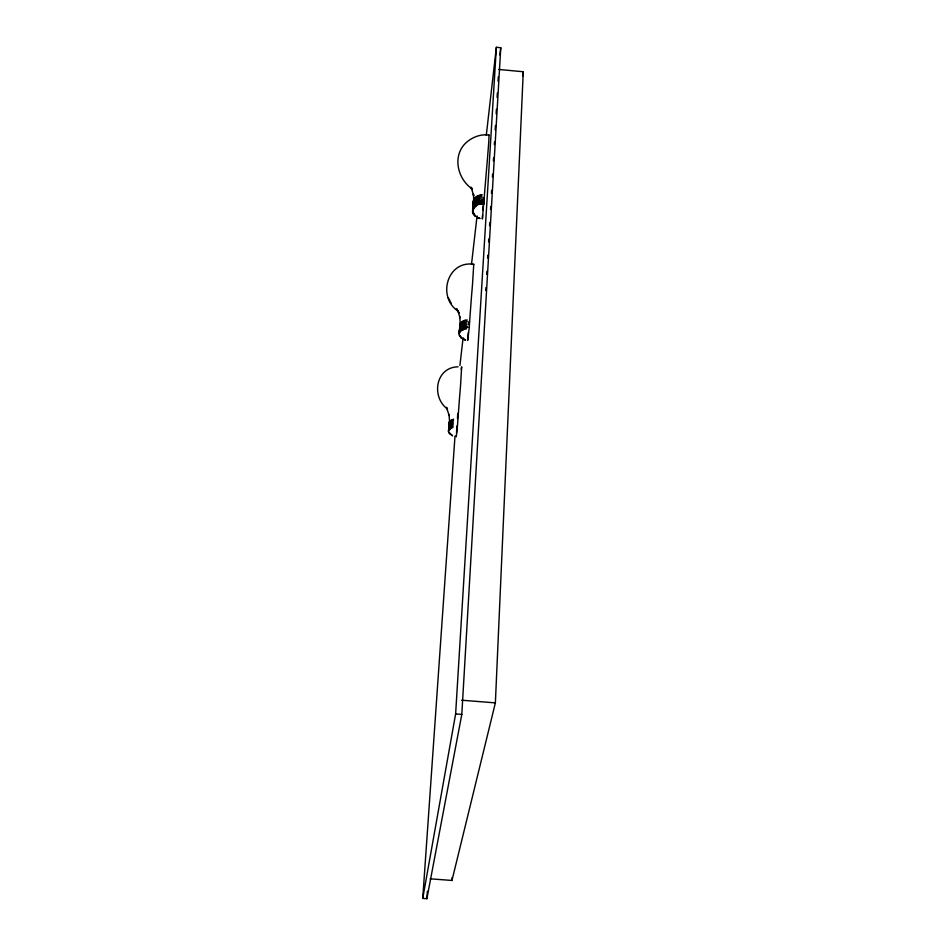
<?xml version="1.0" encoding="UTF-8"?>
<svg xmlns="http://www.w3.org/2000/svg" width="946" height="946" viewBox="0 0 946 946"><rect width="100%" height="100%" fill="white"/><g stroke="black" fill="none" stroke-linecap="round" stroke-linejoin="round"><path stroke-width="1.42" d="M471.581 188.479C457.805 178.735 452.531 157.154 464.723 144.04C470.86 137.655 480.438 133.646 488.987 135.136C488.952 141.935 488.195 148.711 487.722 155.499A54.099 1.443 -84.8 0 1 486.67 167.974L482.377 219.034L482.59 215.073M484.104 204.17L481.289 204.17M484.269 201.108C479.835 200.682 471.238 203.307 472.87 209.681M430.146 878.81L451.963 880.454L495.373 702.878L523.256 71.742L498.755 69.46M469.24 327.458L467.797 340.17M469.63 321.557L469.228 327.434M457.734 413.39L457.462 418.558M467.963 337.367L468.294 332.46M467.986 337.391L467.785 339.969M469.618 321.415L471.581 295.353A47.241 1.159 -85 0 0 472.515 284.332L473.745 264.265C446.76 260.339 436.969 297.884 458.467 311.364L456.93 309.933M468.991 321.415L468.802 324.667M483.181 205.72L482.933 209.917M485.736 290.517L485.913 287.572M486.693 274.305L486.859 271.36M487.639 258.092L487.817 255.148M488.597 241.892L488.775 238.936M489.555 225.68L489.732 222.724M490.513 209.468L490.678 206.524M491.459 193.256L491.636 190.312M492.417 177.044L492.594 174.099M493.374 160.832L493.54 157.887M494.332 144.62L494.498 141.675M495.196 129.886L495.456 125.463M496.153 113.674L496.414 109.251M497.099 97.462L497.36 93.039M498.057 81.25L498.317 76.839M451.963 880.454L452.129 877.51M454.991 436.13L422.744 898.393L426.883 898.7L461.802 714.419L500.765 47.714L496.366 47.3L486.291 135.278M422.744 898.393L455.629 713.923L496.366 47.3M456.989 425.889L456.516 432.783M426.883 898.7L427.391 891.333M459.922 365.463L463.114 337.604M457.285 428.006L456.256 436.768L456.303 435.645M457.308 427.758L459.65 396.232A42.168 0.946 -85.1 0 0 460.489 386.358L461.66 366.847L461.21 369.354M471.51 264.301L477.056 215.913M499.902 55.045L500.765 47.714M522.641 76.141L523.256 71.742M473.461 264.892L473.745 264.265M473.769 202.101L474.206 200.611M472.515 209.149C473.225 205.046 477.73 203.035 481.502 202.834M488.68 135.42L488.881 134.817M464.817 323.296L459.91 326.299L459.271 332.342M464.711 324.845L460.891 326.583L459.697 328.002L459.378 330.887M459.839 330.201L460.288 328.889M459.638 333.039L460.004 331.88M449.409 422.318L449.894 421.005L449.646 422.921L449.09 414.478L449.255 415.779L446.453 407.288L447.493 409.062C430.986 396.989 435.503 367.214 458.077 366.812M449.291 424.896L450.509 423.134M449.184 426.35L451.62 423.903M449.09 427.769L451.526 425.286M448.983 429.141L450.201 427.356M448.889 430.442L451.502 427.852M460.619 323.083L460.264 324.182L459.768 316.106M484.47 198.081C479.61 197.3 471.581 200.327 473.083 206.5M474.419 198.79L477.269 196.248L481.952 194.911M460.406 326.086L460.146 328.274M484.175 202.822L481.372 202.787M474.206 201.983L479.279 198.542M474.088 203.615L475.176 202.326M460.194 330.355L461.128 329.385M460.619 324.348L463.102 322.397M473.981 205.211L475.069 203.887M473.769 206.973L473.414 209.965M459.59 329.468L464.616 326.311M473.78 208.215L476.642 205.578M449.811 421.254L451.928 419.622M450.615 421.691L449.551 424.577M475.389 199.074L479.386 196.922M474.963 205.436L476.737 204.182M461.66 321.888L463.02 320.99M461.447 324.904L462.996 323.934M462.89 325.483L460.395 327.387L460.099 330.071M461.033 330.698L464.545 329.066M451.727 422.448L449.149 424.293L448.865 426.918M479.173 200.185C475.613 200.859 471.735 204.17 472.976 208.132M476.843 202.633L481.597 201.285M451.431 426.67L448.842 428.503L448.558 431.116M451.833 420.994L449.255 422.838L448.912 425.298M465.03 320.292L460.123 323.296L459.768 326.524M462.428 327.032L466.851 325.968M462.322 328.499C476.749 324.892 457.273 328.368 458.999 332.342L459.236 333.985M451.668 421.041L453.512 420.485M451.561 422.495L453.406 421.94M451.266 426.705L453.11 426.161M453.016 427.379L449.717 428.727L448.238 430.998L450.438 434.474M453.205 424.778L448.936 427.119L448.652 429.744M453.3 423.394L449.043 425.747L448.759 428.372M453.607 419.113L449.35 421.467L449.066 424.092M481.881 194.876C477.6 195.065 471.9 198.341 473.307 203.331M481.916 196.472C477.588 196.508 471.794 199.854 473.201 204.868M478.901 200.174L484.387 199.689L481.573 199.689M481.419 204.23C475.129 203.402 468.849 211.573 475.069 215.995M464.912 320.304L467.265 319.949M467.218 321.404C464.167 321.463 458.467 323.426 459.673 327.978M464.699 323.307L467.111 322.953M464.592 324.856L467.017 324.502M466.662 328.735L462.227 329.799L459.496 332.058L459.082 335.097L461.317 337.935M455.629 713.923L461.802 714.419M461.613 700.206L495.373 702.878M463.162 338.975L465.444 339.732L463.292 339.011M463.729 339.519L465.669 340.193M477.151 217.308L479.717 218.219M477.482 217.651L479.989 218.597M452.105 435.314L448.889 432.618L452.602 435.917M461.672 338.1L459.626 335.57L461.719 338.361M475.483 216.126L473.213 212.885L475.542 216.398M456.173 309.106L457.888 310.962L456.741 308.786L459.058 313.185L458.041 311.246L459.933 317.714M472.468 189.117L471.002 187.474L472.338 189.72L471.226 187.261L473.639 195.94L473.485 193.965L473.65 198.979M448.227 297.576L451.325 303.453M472.764 211.218L473.639 213.016"/></g></svg>
